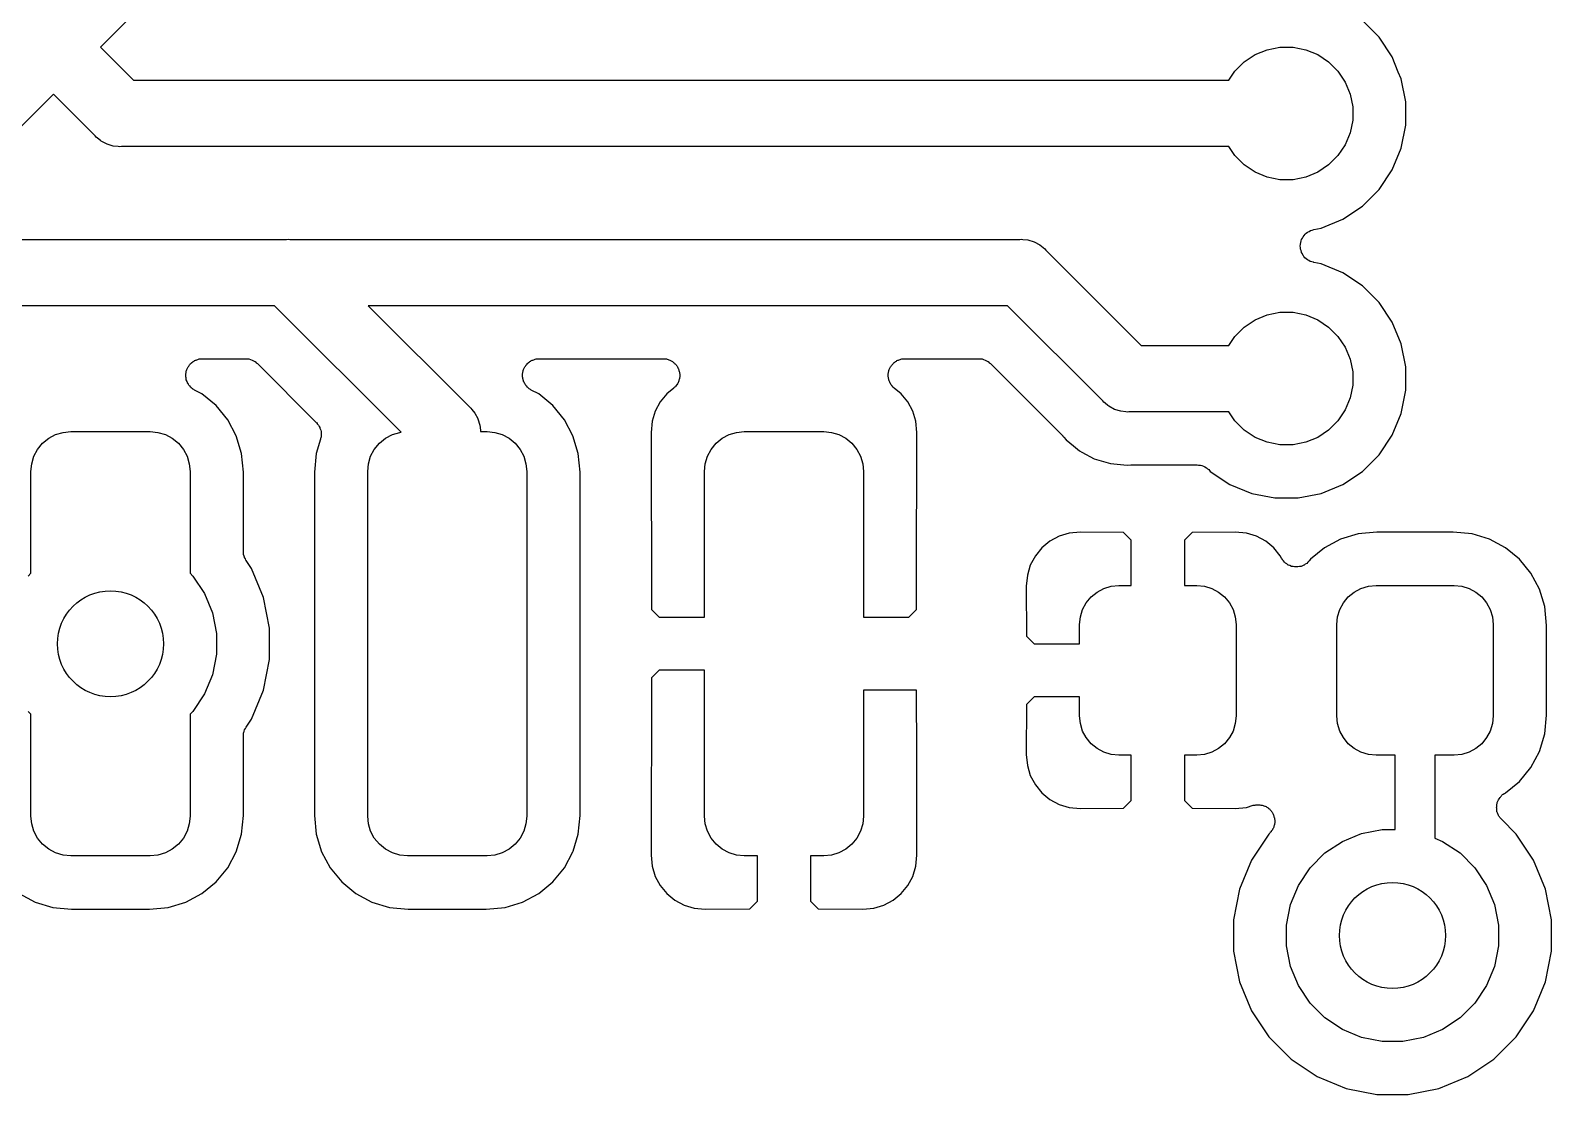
# Model space of a CAD drawing. Extents: x 113.2 to 188.8, y -123.8 to -78.2.
# Drawn here: x 143.26 to 149, y -114.3 to -110.29 of the extents above; entities that cross this region are included whole.
import ezdxf

# ---------------------------------------------------------------- set-up
doc = ezdxf.new("R2010")
doc.units = 0
doc.layers.add('BLACK', color=7, linetype='CONTINUOUS')

msp = doc.modelspace()

# ---------------------------------------------------------------- linework, layer by layer
at = {"layer": 'BLACK', "linetype": 'CONTINUOUS'}
for p, q in [((143.649, -110.228), (143.527, -110.35)), ((148.35, -110.313), (148.287, -110.25)), ((148.399, -110.387), (148.35, -110.313)), ((143.527, -110.35), (143.652, -110.475)), ((147.841, -110.406), (147.882, -110.378)), ((147.882, -110.378), (147.927, -110.36)), ((147.927, -110.36), (147.975, -110.35)), ((147.975, -110.35), (148.025, -110.35)), ((148.025, -110.35), (148.073, -110.36)), ((148.073, -110.36), (148.118, -110.378)), ((148.118, -110.378), (148.159, -110.406)), ((147.806, -110.441), (147.841, -110.406)), ((148.159, -110.406), (148.194, -110.441)), ((148.422, -110.444), (148.399, -110.387)), ((143.652, -110.475), (147.783, -110.475)), ((147.783, -110.475), (147.806, -110.441)), ((148.194, -110.441), (148.222, -110.482)), ((148.222, -110.482), (148.24, -110.527)), ((148.433, -110.469), (148.422, -110.444)), ((148.45, -110.556), (148.433, -110.469)), ((143.35, -110.527), (143.293, -110.584)), ((143.507, -110.684), (143.35, -110.527)), ((148.24, -110.527), (148.25, -110.575)), ((143.293, -110.584), (143.193, -110.684)), ((143.293, -110.584), (143.293, -110.584)), ((148.25, -110.575), (148.25, -110.625)), ((148.45, -110.644), (148.45, -110.556)), ((148.25, -110.625), (148.24, -110.673)), ((148.433, -110.731), (148.45, -110.644)), ((143.511, -110.689), (143.507, -110.684)), ((143.516, -110.693), (143.511, -110.689)), ((143.527, -110.702), (143.516, -110.693)), ((143.516, -110.693), (143.516, -110.693)), ((143.53, -110.704), (143.527, -110.702)), ((143.552, -110.716), (143.53, -110.704)), ((143.575, -110.723), (143.552, -110.716)), ((143.594, -110.725), (143.575, -110.723)), ((148.222, -110.718), (148.194, -110.759)), ((148.24, -110.673), (148.222, -110.718)), ((143.6, -110.726), (143.594, -110.725)), ((143.594, -110.725), (143.594, -110.725)), ((143.606, -110.725), (143.6, -110.726)), ((147.783, -110.725), (143.606, -110.725)), ((147.806, -110.759), (147.783, -110.725)), ((147.841, -110.794), (147.806, -110.759)), ((148.194, -110.759), (148.159, -110.794)), ((148.399, -110.813), (148.433, -110.731)), ((147.882, -110.822), (147.841, -110.794)), ((147.927, -110.84), (147.882, -110.822)), ((148.118, -110.822), (148.073, -110.84)), ((148.159, -110.794), (148.118, -110.822)), ((148.35, -110.887), (148.399, -110.813)), ((147.975, -110.85), (147.927, -110.84)), ((148.025, -110.85), (147.975, -110.85)), ((148.073, -110.84), (148.025, -110.85)), ((148.287, -110.95), (148.35, -110.887)), ((148.213, -110.999), (148.287, -110.95)), ((148.131, -111.033), (148.213, -110.999)), ((148.06, -111.07), (148.063, -111.065)), ((148.063, -111.065), (148.067, -111.06)), ((148.063, -111.065), (148.063, -111.065)), ((148.063, -111.065), (148.063, -111.065)), ((148.067, -111.06), (148.071, -111.055)), ((148.071, -111.055), (148.075, -111.052)), ((148.071, -111.055), (148.071, -111.055)), ((148.071, -111.055), (148.071, -111.055)), ((148.075, -111.052), (148.08, -111.048)), ((148.08, -111.048), (148.086, -111.045)), ((148.08, -111.048), (148.08, -111.048)), ((148.08, -111.048), (148.08, -111.048)), ((148.086, -111.045), (148.091, -111.042)), ((148.091, -111.042), (148.097, -111.04)), ((148.091, -111.042), (148.091, -111.042)), ((148.091, -111.042), (148.091, -111.042)), ((148.097, -111.04), (148.103, -111.038)), ((148.103, -111.038), (148.131, -111.033)), ((148.103, -111.038), (148.103, -111.038)), ((148.103, -111.038), (148.103, -111.038)), ((148.103, -111.038), (148.103, -111.038)), ((139.691, -111.075), (144.229, -111.075)), ((144.229, -111.075), (144.235, -111.074)), ((144.235, -111.074), (144.241, -111.075)), ((144.241, -111.075), (146.994, -111.075)), ((146.994, -111.075), (147, -111.074)), ((147, -111.074), (147.006, -111.075)), ((147.006, -111.075), (147.006, -111.075)), ((147.006, -111.075), (147.025, -111.077)), ((147.025, -111.077), (147.048, -111.084)), ((147.048, -111.084), (147.07, -111.096)), ((147.07, -111.096), (147.089, -111.111)), ((147.089, -111.111), (147.093, -111.116)), ((147.093, -111.116), (147.452, -111.475)), ((148.052, -111.1), (148.053, -111.093)), ((148.053, -111.105), (148.052, -111.1)), ((148.052, -111.1), (148.052, -111.1)), ((148.052, -111.1), (148.052, -111.1)), ((148.053, -111.093), (148.054, -111.087)), ((148.053, -111.112), (148.053, -111.105)), ((148.055, -111.117), (148.053, -111.112)), ((148.053, -111.112), (148.053, -111.112)), ((148.053, -111.112), (148.053, -111.112)), ((148.054, -111.087), (148.055, -111.081)), ((148.054, -111.087), (148.054, -111.087)), ((148.054, -111.087), (148.054, -111.087)), ((148.055, -111.081), (148.057, -111.076)), ((148.057, -111.123), (148.055, -111.117)), ((148.057, -111.076), (148.06, -111.07)), ((148.057, -111.076), (148.057, -111.076)), ((148.057, -111.076), (148.057, -111.076)), ((148.057, -111.124), (148.057, -111.123)), ((148.06, -111.129), (148.057, -111.124)), ((148.057, -111.124), (148.057, -111.124)), ((148.062, -111.134), (148.06, -111.129)), ((148.063, -111.134), (148.062, -111.134)), ((148.066, -111.139), (148.063, -111.134)), ((148.063, -111.134), (148.063, -111.134)), ((148.07, -111.144), (148.066, -111.139)), ((148.075, -111.148), (148.07, -111.144)), ((148.07, -111.144), (148.07, -111.144)), ((148.07, -111.144), (148.07, -111.144)), ((148.08, -111.152), (148.075, -111.148)), ((148.085, -111.155), (148.08, -111.152)), ((148.08, -111.152), (148.08, -111.152)), ((148.08, -111.152), (148.08, -111.152)), ((148.09, -111.158), (148.085, -111.155)), ((148.096, -111.16), (148.09, -111.158)), ((148.09, -111.158), (148.09, -111.158)), ((148.09, -111.158), (148.09, -111.158)), ((148.102, -111.161), (148.096, -111.16)), ((148.103, -111.162), (148.102, -111.161)), ((148.102, -111.161), (148.102, -111.161)), ((148.102, -111.161), (148.102, -111.161)), ((148.102, -111.161), (148.102, -111.161)), ((148.131, -111.167), (148.103, -111.162)), ((148.213, -111.201), (148.131, -111.167)), ((148.287, -111.25), (148.213, -111.201)), ((148.35, -111.313), (148.287, -111.25)), ((144.183, -111.325), (139.737, -111.325)), ((144.661, -111.802), (144.183, -111.325)), ((146.948, -111.325), (144.537, -111.325)), ((144.537, -111.325), (144.919, -111.707)), ((147.307, -111.684), (146.948, -111.325)), ((147.927, -111.36), (147.975, -111.35)), ((147.975, -111.35), (148.025, -111.35)), ((148.025, -111.35), (148.073, -111.36)), ((148.399, -111.387), (148.35, -111.313)), ((147.806, -111.441), (147.841, -111.406)), ((147.841, -111.406), (147.882, -111.378)), ((147.882, -111.378), (147.927, -111.36)), ((148.073, -111.36), (148.118, -111.378)), ((148.118, -111.378), (148.159, -111.406)), ((148.159, -111.406), (148.194, -111.441)), ((148.433, -111.469), (148.399, -111.387)), ((147.783, -111.475), (147.806, -111.441)), ((148.194, -111.441), (148.222, -111.482)), ((148.45, -111.556), (148.433, -111.469)), ((143.894, -111.528), (143.897, -111.527)), ((143.897, -111.527), (143.9, -111.526)), ((143.9, -111.526), (143.903, -111.526)), ((143.903, -111.526), (143.906, -111.525)), ((143.906, -111.525), (143.909, -111.525)), ((143.909, -111.525), (143.912, -111.525)), ((143.912, -111.525), (144.074, -111.525)), ((144.074, -111.525), (144.075, -111.525)), ((144.075, -111.525), (144.075, -111.525)), ((144.075, -111.525), (144.075, -111.525)), ((144.075, -111.525), (144.075, -111.525)), ((144.075, -111.525), (144.081, -111.526)), ((144.081, -111.526), (144.087, -111.526)), ((144.087, -111.526), (144.087, -111.526)), ((144.087, -111.526), (144.087, -111.526)), ((144.087, -111.526), (144.093, -111.528)), ((145.164, -111.528), (145.167, -111.527)), ((145.167, -111.527), (145.17, -111.526)), ((145.17, -111.526), (145.173, -111.526)), ((145.173, -111.526), (145.176, -111.525)), ((145.176, -111.525), (145.179, -111.525)), ((145.179, -111.525), (145.182, -111.525)), ((145.182, -111.525), (145.649, -111.525)), ((145.649, -111.525), (145.65, -111.525)), ((145.65, -111.525), (145.653, -111.525)), ((145.653, -111.525), (145.656, -111.525)), ((145.656, -111.525), (145.659, -111.526)), ((145.659, -111.526), (145.662, -111.526)), ((145.662, -111.526), (145.665, -111.527)), ((145.665, -111.527), (145.668, -111.528)), ((146.543, -111.528), (146.546, -111.527)), ((146.546, -111.527), (146.549, -111.526)), ((146.549, -111.526), (146.552, -111.526)), ((146.552, -111.526), (146.555, -111.525)), ((146.555, -111.525), (146.558, -111.525)), ((146.558, -111.525), (146.561, -111.525)), ((146.561, -111.525), (146.839, -111.525)), ((146.839, -111.525), (146.84, -111.525)), ((146.84, -111.525), (146.84, -111.525)), ((146.84, -111.525), (146.84, -111.525)), ((146.84, -111.525), (146.84, -111.525)), ((146.84, -111.525), (146.846, -111.526)), ((146.846, -111.526), (146.852, -111.526)), ((146.852, -111.526), (146.852, -111.526)), ((146.852, -111.526), (146.852, -111.526)), ((146.852, -111.526), (146.858, -111.528)), ((147.452, -111.475), (147.783, -111.475)), ((148.222, -111.482), (148.24, -111.527)), ((148.24, -111.527), (148.25, -111.575)), ((143.849, -111.581), (143.85, -111.578)), ((143.849, -111.584), (143.849, -111.581)), ((143.849, -111.587), (143.849, -111.584)), ((143.85, -111.575), (143.851, -111.572)), ((143.85, -111.578), (143.85, -111.575)), ((143.851, -111.572), (143.852, -111.569)), ((143.852, -111.569), (143.853, -111.566)), ((143.853, -111.566), (143.854, -111.563)), ((143.854, -111.563), (143.855, -111.561)), ((143.855, -111.561), (143.857, -111.558)), ((143.857, -111.558), (143.858, -111.555)), ((143.858, -111.555), (143.86, -111.553)), ((143.86, -111.553), (143.862, -111.55)), ((143.862, -111.55), (143.863, -111.548)), ((143.863, -111.548), (143.866, -111.546)), ((143.866, -111.546), (143.867, -111.543)), ((143.867, -111.543), (143.87, -111.541)), ((143.87, -111.541), (143.872, -111.539)), ((143.872, -111.539), (143.875, -111.537)), ((143.875, -111.537), (143.877, -111.536)), ((143.877, -111.536), (143.88, -111.534)), ((143.88, -111.534), (143.882, -111.532)), ((143.882, -111.532), (143.885, -111.531)), ((143.885, -111.531), (143.888, -111.53)), ((143.888, -111.53), (143.891, -111.529)), ((143.891, -111.529), (143.894, -111.528)), ((144.093, -111.528), (144.099, -111.53)), ((144.099, -111.53), (144.099, -111.53)), ((144.099, -111.53), (144.099, -111.53)), ((144.099, -111.53), (144.104, -111.533)), ((144.104, -111.533), (144.109, -111.536)), ((144.109, -111.536), (144.11, -111.536)), ((144.11, -111.536), (144.11, -111.536)), ((144.11, -111.536), (144.114, -111.54)), ((144.114, -111.54), (144.119, -111.543)), ((144.119, -111.543), (144.341, -111.766)), ((145.119, -111.581), (145.12, -111.578)), ((145.119, -111.584), (145.119, -111.581)), ((145.119, -111.587), (145.119, -111.584)), ((145.12, -111.575), (145.121, -111.572)), ((145.12, -111.578), (145.12, -111.575)), ((145.121, -111.572), (145.122, -111.569)), ((145.122, -111.569), (145.123, -111.566)), ((145.123, -111.566), (145.124, -111.563)), ((145.124, -111.563), (145.125, -111.561)), ((145.125, -111.561), (145.127, -111.558)), ((145.127, -111.558), (145.128, -111.555)), ((145.128, -111.555), (145.13, -111.553)), ((145.13, -111.553), (145.132, -111.55)), ((145.132, -111.55), (145.133, -111.548)), ((145.133, -111.548), (145.136, -111.546)), ((145.136, -111.546), (145.137, -111.543)), ((145.137, -111.543), (145.14, -111.541)), ((145.14, -111.541), (145.142, -111.539)), ((145.142, -111.539), (145.145, -111.537)), ((145.145, -111.537), (145.147, -111.536)), ((145.147, -111.536), (145.15, -111.534)), ((145.15, -111.534), (145.152, -111.532)), ((145.152, -111.532), (145.155, -111.531)), ((145.155, -111.531), (145.158, -111.53)), ((145.158, -111.53), (145.161, -111.529)), ((145.161, -111.529), (145.164, -111.528)), ((145.668, -111.528), (145.671, -111.529)), ((145.671, -111.529), (145.674, -111.53)), ((145.674, -111.53), (145.677, -111.532)), ((145.677, -111.532), (145.679, -111.533)), ((145.679, -111.533), (145.682, -111.534)), ((145.682, -111.534), (145.685, -111.536)), ((145.685, -111.536), (145.687, -111.538)), ((145.687, -111.538), (145.689, -111.54)), ((145.689, -111.54), (145.692, -111.542)), ((145.692, -111.542), (145.694, -111.544)), ((145.694, -111.544), (145.696, -111.546)), ((145.696, -111.546), (145.698, -111.548)), ((145.698, -111.548), (145.7, -111.551)), ((145.7, -111.551), (145.702, -111.553)), ((145.702, -111.553), (145.703, -111.556)), ((145.703, -111.556), (145.705, -111.559)), ((145.705, -111.559), (145.706, -111.561)), ((145.706, -111.561), (145.707, -111.564)), ((145.707, -111.564), (145.708, -111.567)), ((145.708, -111.567), (145.709, -111.57)), ((145.709, -111.57), (145.71, -111.573)), ((145.71, -111.573), (145.711, -111.576)), ((145.711, -111.576), (145.711, -111.579)), ((145.711, -111.579), (145.712, -111.582)), ((145.712, -111.582), (145.712, -111.585)), ((146.498, -111.581), (146.499, -111.578)), ((146.498, -111.584), (146.498, -111.581)), ((146.498, -111.587), (146.498, -111.584)), ((146.499, -111.575), (146.5, -111.572)), ((146.499, -111.578), (146.499, -111.575)), ((146.5, -111.572), (146.501, -111.569)), ((146.501, -111.569), (146.502, -111.566)), ((146.502, -111.566), (146.503, -111.563)), ((146.503, -111.563), (146.504, -111.561)), ((146.504, -111.561), (146.506, -111.558)), ((146.506, -111.558), (146.507, -111.555)), ((146.507, -111.555), (146.509, -111.553)), ((146.509, -111.553), (146.511, -111.55)), ((146.511, -111.55), (146.513, -111.548)), ((146.513, -111.548), (146.515, -111.546)), ((146.515, -111.546), (146.517, -111.543)), ((146.517, -111.543), (146.519, -111.541)), ((146.519, -111.541), (146.521, -111.539)), ((146.521, -111.539), (146.524, -111.537)), ((146.524, -111.537), (146.526, -111.536)), ((146.526, -111.536), (146.529, -111.534)), ((146.529, -111.534), (146.531, -111.532)), ((146.531, -111.532), (146.534, -111.531)), ((146.534, -111.531), (146.537, -111.53)), ((146.537, -111.53), (146.54, -111.529)), ((146.54, -111.529), (146.543, -111.528)), ((146.858, -111.528), (146.864, -111.53)), ((146.864, -111.53), (146.864, -111.53)), ((146.864, -111.53), (146.864, -111.53)), ((146.864, -111.53), (146.869, -111.533)), ((146.869, -111.533), (146.874, -111.536)), ((146.874, -111.536), (146.875, -111.536)), ((146.875, -111.536), (146.875, -111.536)), ((146.875, -111.536), (146.879, -111.54)), ((146.879, -111.54), (146.884, -111.543)), ((146.884, -111.543), (147.157, -111.816)), ((148.25, -111.575), (148.25, -111.625)), ((148.45, -111.644), (148.45, -111.556)), ((143.849, -111.59), (143.849, -111.587)), ((143.849, -111.593), (143.849, -111.59)), ((143.85, -111.597), (143.849, -111.593)), ((143.85, -111.6), (143.85, -111.597)), ((143.851, -111.603), (143.85, -111.6)), ((143.851, -111.605), (143.851, -111.603)), ((143.853, -111.608), (143.851, -111.605)), ((143.853, -111.611), (143.853, -111.608)), ((143.855, -111.614), (143.853, -111.611)), ((143.856, -111.617), (143.855, -111.614)), ((143.858, -111.619), (143.856, -111.617)), ((143.859, -111.622), (143.858, -111.619)), ((143.861, -111.625), (143.859, -111.622)), ((143.863, -111.627), (143.861, -111.625)), ((143.865, -111.629), (143.863, -111.627)), ((143.867, -111.632), (143.865, -111.629)), ((143.869, -111.634), (143.867, -111.632)), ((143.871, -111.636), (143.869, -111.634)), ((143.874, -111.638), (143.871, -111.636)), ((143.876, -111.64), (143.874, -111.638)), ((143.879, -111.641), (143.876, -111.64)), ((143.881, -111.643), (143.879, -111.641)), ((145.119, -111.59), (145.119, -111.587)), ((145.119, -111.593), (145.119, -111.59)), ((145.12, -111.597), (145.119, -111.593)), ((145.12, -111.6), (145.12, -111.597)), ((145.121, -111.603), (145.12, -111.6)), ((145.121, -111.605), (145.121, -111.603)), ((145.123, -111.608), (145.121, -111.605)), ((145.123, -111.611), (145.123, -111.608)), ((145.125, -111.614), (145.123, -111.611)), ((145.126, -111.617), (145.125, -111.614)), ((145.128, -111.619), (145.126, -111.617)), ((145.129, -111.622), (145.128, -111.619)), ((145.131, -111.625), (145.129, -111.622)), ((145.133, -111.627), (145.131, -111.625)), ((145.135, -111.629), (145.133, -111.627)), ((145.137, -111.632), (145.135, -111.629)), ((145.139, -111.634), (145.137, -111.632)), ((145.141, -111.636), (145.139, -111.634)), ((145.144, -111.638), (145.141, -111.636)), ((145.146, -111.64), (145.144, -111.638)), ((145.149, -111.641), (145.146, -111.64)), ((145.151, -111.643), (145.149, -111.641)), ((145.689, -111.636), (145.663, -111.658)), ((145.691, -111.634), (145.689, -111.636)), ((145.693, -111.632), (145.691, -111.634)), ((145.695, -111.63), (145.693, -111.632)), ((145.698, -111.628), (145.695, -111.63)), ((145.699, -111.625), (145.698, -111.628)), ((145.701, -111.623), (145.699, -111.625)), ((145.703, -111.62), (145.701, -111.623)), ((145.705, -111.618), (145.703, -111.62)), ((145.706, -111.615), (145.705, -111.618)), ((145.707, -111.612), (145.706, -111.615)), ((145.708, -111.609), (145.707, -111.612)), ((145.709, -111.606), (145.708, -111.609)), ((145.71, -111.603), (145.709, -111.606)), ((145.711, -111.6), (145.71, -111.603)), ((145.712, -111.594), (145.711, -111.597)), ((145.711, -111.597), (145.711, -111.6)), ((145.712, -111.585), (145.712, -111.588)), ((145.712, -111.588), (145.712, -111.591)), ((145.712, -111.591), (145.712, -111.594)), ((146.498, -111.59), (146.498, -111.587)), ((146.498, -111.593), (146.498, -111.59)), ((146.499, -111.596), (146.498, -111.593)), ((146.499, -111.6), (146.499, -111.596)), ((146.5, -111.602), (146.499, -111.6)), ((146.5, -111.605), (146.5, -111.602)), ((146.502, -111.608), (146.5, -111.605)), ((146.503, -111.611), (146.502, -111.608)), ((146.504, -111.614), (146.503, -111.611)), ((146.505, -111.617), (146.504, -111.614)), ((146.507, -111.619), (146.505, -111.617)), ((146.508, -111.622), (146.507, -111.619)), ((146.51, -111.625), (146.508, -111.622)), ((146.512, -111.627), (146.51, -111.625)), ((146.514, -111.629), (146.512, -111.627)), ((146.516, -111.632), (146.514, -111.629)), ((146.518, -111.634), (146.516, -111.632)), ((146.52, -111.636), (146.518, -111.634)), ((146.521, -111.636), (146.52, -111.636)), ((146.547, -111.658), (146.521, -111.636)), ((148.25, -111.625), (148.24, -111.673)), ((143.882, -111.643), (143.881, -111.643)), ((143.91, -111.658), (143.882, -111.643)), ((143.963, -111.702), (143.91, -111.658)), ((145.152, -111.643), (145.151, -111.643)), ((145.18, -111.658), (145.152, -111.643)), ((145.233, -111.702), (145.18, -111.658)), ((145.638, -111.688), (145.619, -111.723)), ((145.663, -111.658), (145.638, -111.688)), ((146.572, -111.688), (146.547, -111.658)), ((146.591, -111.723), (146.572, -111.688)), ((147.311, -111.689), (147.307, -111.684)), ((147.316, -111.693), (147.311, -111.689)), ((147.327, -111.702), (147.316, -111.693)), ((147.316, -111.693), (147.316, -111.693)), ((148.24, -111.673), (148.222, -111.718)), ((148.433, -111.731), (148.45, -111.644)), ((144.007, -111.755), (143.963, -111.702)), ((144.039, -111.816), (144.007, -111.755)), ((144.919, -111.707), (144.924, -111.711)), ((144.924, -111.711), (144.928, -111.716)), ((144.928, -111.716), (144.928, -111.716)), ((144.928, -111.716), (144.939, -111.73)), ((144.939, -111.73), (144.95, -111.751)), ((144.95, -111.751), (144.951, -111.752)), ((144.951, -111.752), (144.958, -111.775)), ((145.277, -111.755), (145.233, -111.702)), ((145.309, -111.816), (145.277, -111.755)), ((145.619, -111.723), (145.608, -111.761)), ((146.602, -111.761), (146.591, -111.723)), ((147.33, -111.704), (147.327, -111.702)), ((147.352, -111.716), (147.33, -111.704)), ((147.375, -111.723), (147.352, -111.716)), ((147.394, -111.725), (147.375, -111.723)), ((147.4, -111.726), (147.394, -111.725)), ((147.394, -111.725), (147.394, -111.725)), ((147.406, -111.725), (147.4, -111.726)), ((147.783, -111.725), (147.406, -111.725)), ((147.806, -111.759), (147.783, -111.725)), ((148.222, -111.718), (148.194, -111.759)), ((148.399, -111.813), (148.433, -111.731)), ((143.332, -111.825), (143.358, -111.811)), ((143.358, -111.811), (143.386, -111.803)), ((143.386, -111.803), (143.415, -111.8)), ((143.415, -111.8), (143.715, -111.8)), ((143.715, -111.8), (143.744, -111.803)), ((143.744, -111.803), (143.772, -111.811)), ((143.772, -111.811), (143.798, -111.825)), ((144.341, -111.766), (144.342, -111.766)), ((144.342, -111.766), (144.344, -111.769)), ((144.344, -111.769), (144.345, -111.771)), ((144.345, -111.771), (144.347, -111.773)), ((144.347, -111.773), (144.349, -111.776)), ((144.349, -111.776), (144.351, -111.778)), ((144.351, -111.778), (144.352, -111.781)), ((144.352, -111.781), (144.354, -111.784)), ((144.354, -111.784), (144.355, -111.787)), ((144.355, -111.787), (144.356, -111.79)), ((144.356, -111.79), (144.357, -111.792)), ((144.357, -111.792), (144.358, -111.795)), ((144.358, -111.795), (144.359, -111.799)), ((144.359, -111.799), (144.359, -111.801)), ((144.359, -111.801), (144.359, -111.804)), ((144.359, -111.804), (144.359, -111.808)), ((144.359, -111.808), (144.36, -111.811)), ((144.36, -111.811), (144.359, -111.814)), ((144.359, -111.814), (144.359, -111.816)), ((144.602, -111.825), (144.628, -111.811)), ((144.628, -111.811), (144.656, -111.803)), ((144.656, -111.803), (144.661, -111.802)), ((144.958, -111.775), (144.96, -111.794)), ((144.96, -111.794), (144.96, -111.794)), ((144.96, -111.794), (144.961, -111.8)), ((144.961, -111.8), (144.961, -111.8)), ((144.961, -111.8), (144.985, -111.8)), ((144.985, -111.8), (145.014, -111.803)), ((145.014, -111.803), (145.042, -111.811)), ((145.042, -111.811), (145.068, -111.825)), ((145.608, -111.761), (145.604, -111.803)), ((145.604, -111.803), (145.605, -112.471)), ((145.872, -111.825), (145.898, -111.811)), ((145.898, -111.811), (145.926, -111.803)), ((145.926, -111.803), (145.955, -111.8)), ((145.955, -111.8), (146.255, -111.8)), ((146.255, -111.8), (146.284, -111.803)), ((146.284, -111.803), (146.312, -111.811)), ((146.312, -111.811), (146.338, -111.825)), ((146.606, -111.803), (146.602, -111.761)), ((146.605, -112.38), (146.606, -111.803)), ((147.841, -111.794), (147.806, -111.759)), ((147.882, -111.822), (147.841, -111.794)), ((148.159, -111.794), (148.118, -111.822)), ((148.194, -111.759), (148.159, -111.794)), ((148.35, -111.887), (148.399, -111.813)), ((143.276, -111.893), (143.29, -111.867)), ((143.29, -111.867), (143.309, -111.844)), ((143.309, -111.844), (143.332, -111.825)), ((143.798, -111.825), (143.821, -111.844)), ((143.821, -111.844), (143.84, -111.867)), ((143.84, -111.867), (143.854, -111.893)), ((144.059, -111.882), (144.039, -111.816)), ((144.357, -111.828), (144.341, -111.882)), ((144.358, -111.823), (144.357, -111.826)), ((144.357, -111.826), (144.357, -111.828)), ((144.359, -111.82), (144.358, -111.823)), ((144.359, -111.816), (144.359, -111.82)), ((144.546, -111.893), (144.56, -111.867)), ((144.56, -111.867), (144.579, -111.844)), ((144.579, -111.844), (144.602, -111.825)), ((145.068, -111.825), (145.091, -111.844)), ((145.091, -111.844), (145.11, -111.867)), ((145.11, -111.867), (145.124, -111.893)), ((145.329, -111.882), (145.309, -111.816)), ((145.816, -111.893), (145.83, -111.867)), ((145.83, -111.867), (145.849, -111.844)), ((145.849, -111.844), (145.872, -111.825)), ((146.338, -111.825), (146.361, -111.844)), ((146.361, -111.844), (146.38, -111.867)), ((146.38, -111.867), (146.394, -111.893)), ((147.157, -111.816), (147.157, -111.817)), ((147.157, -111.817), (147.159, -111.819)), ((147.159, -111.819), (147.161, -111.821)), ((147.161, -111.821), (147.169, -111.831)), ((147.169, -111.831), (147.197, -111.854)), ((147.197, -111.854), (147.197, -111.854)), ((147.197, -111.854), (147.219, -111.872)), ((147.927, -111.84), (147.882, -111.822)), ((147.975, -111.85), (147.927, -111.84)), ((148.025, -111.85), (147.975, -111.85)), ((148.073, -111.84), (148.025, -111.85)), ((148.118, -111.822), (148.073, -111.84)), ((143.265, -111.95), (143.268, -111.921)), ((143.268, -111.921), (143.276, -111.893)), ((143.854, -111.893), (143.862, -111.921)), ((143.862, -111.921), (143.865, -111.95)), ((144.066, -111.953), (144.059, -111.882)), ((144.341, -111.882), (144.334, -111.953)), ((144.535, -111.95), (144.538, -111.921)), ((144.538, -111.921), (144.546, -111.893)), ((145.124, -111.893), (145.132, -111.921)), ((145.132, -111.921), (145.135, -111.95)), ((145.336, -111.953), (145.329, -111.882)), ((145.805, -111.95), (145.808, -111.921)), ((145.808, -111.921), (145.816, -111.893)), ((146.394, -111.893), (146.402, -111.921)), ((146.402, -111.921), (146.405, -111.95)), ((147.219, -111.872), (147.229, -111.877)), ((147.229, -111.877), (147.229, -111.877)), ((147.229, -111.877), (147.275, -111.902)), ((147.275, -111.902), (147.336, -111.92)), ((147.336, -111.92), (147.387, -111.925)), ((147.387, -111.925), (147.387, -111.925)), ((147.387, -111.925), (147.4, -111.927)), ((147.4, -111.927), (147.413, -111.925)), ((147.413, -111.925), (147.414, -111.925)), ((147.414, -111.925), (147.416, -111.925)), ((147.416, -111.925), (147.419, -111.925)), ((147.419, -111.925), (147.663, -111.925)), ((147.663, -111.925), (147.663, -111.925)), ((147.663, -111.925), (147.663, -111.925)), ((147.663, -111.925), (147.663, -111.925)), ((147.663, -111.925), (147.663, -111.925)), ((147.663, -111.925), (147.669, -111.926)), ((147.669, -111.926), (147.675, -111.926)), ((147.675, -111.926), (147.675, -111.926)), ((147.675, -111.926), (147.676, -111.926)), ((147.676, -111.926), (147.681, -111.928)), ((147.681, -111.928), (147.687, -111.93)), ((148.287, -111.95), (148.35, -111.887)), ((143.265, -112.334), (143.265, -111.95)), ((143.865, -111.95), (143.865, -112.334)), ((144.066, -112.251), (144.066, -111.953)), ((144.334, -111.953), (144.334, -113.247)), ((144.535, -113.25), (144.535, -111.95)), ((145.135, -111.95), (145.135, -113.25)), ((145.336, -113.247), (145.336, -111.953)), ((145.805, -112.5), (145.805, -111.95)), ((146.405, -111.95), (146.405, -112.5)), ((147.687, -111.93), (147.687, -111.93)), ((147.687, -111.93), (147.687, -111.93)), ((147.687, -111.93), (147.692, -111.933)), ((147.692, -111.933), (147.698, -111.936)), ((147.698, -111.936), (147.698, -111.936)), ((147.698, -111.936), (147.698, -111.936)), ((147.698, -111.936), (147.702, -111.94)), ((147.702, -111.94), (147.707, -111.943)), ((147.707, -111.943), (147.713, -111.95)), ((147.713, -111.95), (147.787, -111.999)), ((148.213, -111.999), (148.287, -111.95)), ((147.787, -111.999), (147.869, -112.033)), ((147.869, -112.033), (147.956, -112.05)), ((148.044, -112.05), (148.131, -112.033)), ((148.131, -112.033), (148.213, -111.999)), ((147.956, -112.05), (148.044, -112.05)), ((147.108, -112.213), (147.078, -112.238)), ((147.143, -112.194), (147.108, -112.213)), ((147.181, -112.183), (147.143, -112.194)), ((147.223, -112.179), (147.181, -112.183)), ((147.386, -112.18), (147.223, -112.179)), ((147.415, -112.209), (147.386, -112.18)), ((147.415, -112.38), (147.415, -112.209)), ((147.644, -112.18), (147.615, -112.209)), ((147.615, -112.209), (147.615, -112.38)), ((147.807, -112.179), (147.644, -112.18)), ((147.849, -112.183), (147.807, -112.179)), ((147.887, -112.194), (147.849, -112.183)), ((147.922, -112.213), (147.887, -112.194)), ((147.952, -112.238), (147.922, -112.213)), ((148.204, -112.206), (148.144, -112.238)), ((148.27, -112.186), (148.204, -112.206)), ((148.341, -112.179), (148.27, -112.186)), ((148.629, -112.179), (148.341, -112.179)), ((148.7, -112.186), (148.629, -112.179)), ((148.766, -112.206), (148.7, -112.186)), ((148.826, -112.238), (148.766, -112.206)), ((144.067, -112.257), (144.066, -112.251)), ((144.067, -112.263), (144.067, -112.257)), ((144.069, -112.269), (144.067, -112.263)), ((144.067, -112.263), (144.067, -112.263)), ((144.067, -112.263), (144.067, -112.263)), ((144.071, -112.274), (144.069, -112.269)), ((147.053, -112.268), (147.034, -112.303)), ((147.078, -112.238), (147.053, -112.268)), ((147.977, -112.268), (147.952, -112.238)), ((147.982, -112.277), (147.977, -112.268)), ((148.144, -112.238), (148.091, -112.281)), ((148.879, -112.281), (148.826, -112.238)), ((144.071, -112.275), (144.071, -112.274)), ((144.074, -112.28), (144.071, -112.275)), ((144.071, -112.275), (144.071, -112.275)), ((144.076, -112.285), (144.074, -112.28)), ((144.077, -112.286), (144.076, -112.285)), ((144.097, -112.316), (144.077, -112.286)), ((144.077, -112.286), (144.077, -112.286)), ((144.077, -112.286), (144.077, -112.286)), ((144.077, -112.286), (144.077, -112.286)), ((144.142, -112.425), (144.097, -112.316)), ((147.034, -112.303), (147.023, -112.341)), ((147.985, -112.282), (147.982, -112.277)), ((147.988, -112.287), (147.985, -112.282)), ((147.989, -112.287), (147.988, -112.287)), ((147.993, -112.292), (147.989, -112.287)), ((147.989, -112.287), (147.989, -112.287)), ((147.997, -112.296), (147.993, -112.292)), ((148.002, -112.299), (147.997, -112.296)), ((147.997, -112.296), (147.997, -112.296)), ((147.997, -112.296), (147.997, -112.296)), ((148.007, -112.303), (148.002, -112.299)), ((148.008, -112.303), (148.007, -112.303)), ((148.007, -112.303), (148.007, -112.303)), ((148.013, -112.305), (148.008, -112.303)), ((148.019, -112.308), (148.013, -112.305)), ((148.025, -112.309), (148.019, -112.308)), ((148.019, -112.308), (148.019, -112.308)), ((148.019, -112.308), (148.019, -112.308)), ((148.031, -112.31), (148.025, -112.309)), ((148.037, -112.31), (148.031, -112.31)), ((148.031, -112.31), (148.031, -112.31)), ((148.031, -112.31), (148.031, -112.31)), ((148.043, -112.31), (148.037, -112.31)), ((148.049, -112.309), (148.043, -112.31)), ((148.043, -112.31), (148.043, -112.31)), ((148.043, -112.31), (148.043, -112.31)), ((148.055, -112.308), (148.049, -112.309)), ((148.061, -112.306), (148.055, -112.308)), ((148.055, -112.308), (148.055, -112.308)), ((148.055, -112.308), (148.055, -112.308)), ((148.066, -112.303), (148.061, -112.306)), ((148.067, -112.303), (148.066, -112.303)), ((148.066, -112.303), (148.066, -112.303)), ((148.071, -112.3), (148.067, -112.303)), ((148.077, -112.297), (148.071, -112.3)), ((148.081, -112.292), (148.077, -112.297)), ((148.077, -112.297), (148.077, -112.297)), ((148.077, -112.297), (148.077, -112.297)), ((148.085, -112.288), (148.081, -112.292)), ((148.086, -112.288), (148.085, -112.288)), ((148.085, -112.288), (148.085, -112.288)), ((148.091, -112.281), (148.086, -112.287)), ((148.086, -112.287), (148.086, -112.288)), ((148.086, -112.288), (148.086, -112.288)), ((148.922, -112.334), (148.879, -112.281)), ((143.254, -112.345), (143.265, -112.334)), ((143.865, -112.334), (143.876, -112.345)), ((143.876, -112.345), (143.919, -112.411)), ((146.605, -112.471), (146.605, -112.38)), ((146.605, -112.38), (146.605, -112.38)), ((147.023, -112.341), (147.019, -112.383)), ((147.019, -112.383), (147.02, -112.571)), ((147.311, -112.391), (147.339, -112.383)), ((147.339, -112.383), (147.368, -112.38)), ((147.368, -112.38), (147.415, -112.38)), ((147.615, -112.38), (147.662, -112.38)), ((147.662, -112.38), (147.691, -112.383)), ((147.691, -112.383), (147.719, -112.391)), ((148.281, -112.391), (148.309, -112.383)), ((148.309, -112.383), (148.338, -112.38)), ((148.338, -112.38), (148.632, -112.38)), ((148.632, -112.38), (148.661, -112.383)), ((148.661, -112.383), (148.689, -112.391)), ((148.954, -112.394), (148.922, -112.334)), ((143.919, -112.411), (143.95, -112.483)), ((144.165, -112.541), (144.142, -112.425)), ((147.245, -112.446), (147.263, -112.423)), ((147.263, -112.423), (147.286, -112.405)), ((147.286, -112.405), (147.311, -112.391)), ((147.719, -112.391), (147.744, -112.405)), ((147.744, -112.405), (147.767, -112.423)), ((147.767, -112.423), (147.785, -112.446)), ((148.215, -112.446), (148.233, -112.423)), ((148.233, -112.423), (148.256, -112.405)), ((148.256, -112.405), (148.281, -112.391)), ((148.689, -112.391), (148.714, -112.405)), ((148.714, -112.405), (148.737, -112.423)), ((148.737, -112.423), (148.755, -112.446)), ((148.974, -112.46), (148.954, -112.394)), ((143.95, -112.483), (143.965, -112.561)), ((145.605, -112.471), (145.634, -112.5)), ((145.634, -112.5), (145.805, -112.5)), ((146.405, -112.5), (146.576, -112.5)), ((146.576, -112.5), (146.605, -112.471)), ((147.22, -112.527), (147.223, -112.499)), ((147.223, -112.499), (147.231, -112.471)), ((147.231, -112.471), (147.245, -112.446)), ((147.785, -112.446), (147.799, -112.471)), ((147.799, -112.471), (147.807, -112.499)), ((147.807, -112.499), (147.81, -112.527)), ((148.19, -112.527), (148.193, -112.499)), ((148.193, -112.499), (148.201, -112.471)), ((148.201, -112.471), (148.215, -112.446)), ((148.755, -112.446), (148.769, -112.471)), ((148.769, -112.471), (148.777, -112.499)), ((148.777, -112.499), (148.78, -112.527)), ((148.981, -112.531), (148.974, -112.46)), ((144.165, -112.659), (144.165, -112.541)), ((147.22, -112.6), (147.22, -112.527)), ((147.81, -112.527), (147.81, -112.872)), ((148.19, -112.872), (148.19, -112.527)), ((148.78, -112.527), (148.78, -112.872)), ((148.981, -112.869), (148.981, -112.531)), ((143.965, -112.561), (143.965, -112.639)), ((147.02, -112.571), (147.049, -112.6)), ((147.049, -112.6), (147.22, -112.6)), ((143.965, -112.639), (143.95, -112.717)), ((144.142, -112.775), (144.165, -112.659)), ((143.95, -112.717), (143.919, -112.789)), ((145.605, -112.729), (145.604, -113.397)), ((145.634, -112.7), (145.605, -112.729)), ((145.805, -112.7), (145.634, -112.7)), ((145.805, -113.25), (145.805, -112.7)), ((143.919, -112.789), (143.876, -112.855)), ((144.097, -112.884), (144.142, -112.775)), ((146.405, -112.775), (146.405, -113.25)), ((146.605, -112.775), (146.405, -112.775)), ((146.606, -113.02), (146.605, -112.775)), ((147.02, -112.829), (147.019, -113.017)), ((147.049, -112.8), (147.02, -112.829)), ((147.22, -112.8), (147.049, -112.8)), ((147.22, -112.872), (147.22, -112.8)), ((143.265, -112.866), (143.254, -112.855)), ((143.265, -113.25), (143.265, -112.866)), ((143.876, -112.855), (143.865, -112.866)), ((143.865, -112.866), (143.865, -113.25)), ((144.077, -112.914), (144.097, -112.884)), ((147.223, -112.901), (147.22, -112.872)), ((147.231, -112.929), (147.223, -112.901)), ((147.807, -112.901), (147.799, -112.929)), ((147.81, -112.872), (147.807, -112.901)), ((148.193, -112.901), (148.19, -112.872)), ((148.201, -112.929), (148.193, -112.901)), ((148.777, -112.901), (148.769, -112.929)), ((148.78, -112.872), (148.777, -112.901)), ((148.974, -112.94), (148.981, -112.869)), ((144.066, -112.948), (144.067, -112.942)), ((144.066, -112.949), (144.066, -112.948)), ((144.066, -113.247), (144.066, -112.949)), ((144.066, -112.949), (144.066, -112.949)), ((144.066, -112.949), (144.066, -112.949)), ((144.066, -112.949), (144.066, -112.949)), ((144.067, -112.942), (144.067, -112.936)), ((144.067, -112.936), (144.068, -112.936)), ((144.068, -112.936), (144.069, -112.93)), ((144.068, -112.936), (144.068, -112.936)), ((144.069, -112.93), (144.071, -112.925)), ((144.071, -112.924), (144.074, -112.919)), ((144.071, -112.925), (144.071, -112.924)), ((144.071, -112.924), (144.071, -112.924)), ((144.074, -112.919), (144.077, -112.914)), ((147.245, -112.954), (147.231, -112.929)), ((147.263, -112.977), (147.245, -112.954)), ((147.785, -112.954), (147.767, -112.977)), ((147.799, -112.929), (147.785, -112.954)), ((148.215, -112.954), (148.201, -112.929)), ((148.233, -112.977), (148.215, -112.954)), ((148.755, -112.954), (148.737, -112.977)), ((148.769, -112.929), (148.755, -112.954)), ((148.954, -113.006), (148.974, -112.94)), ((147.019, -113.017), (147.023, -113.059)), ((147.286, -112.995), (147.263, -112.977)), ((147.311, -113.009), (147.286, -112.995)), ((147.339, -113.017), (147.311, -113.009)), ((147.368, -113.02), (147.339, -113.017)), ((147.691, -113.017), (147.662, -113.02)), ((147.719, -113.009), (147.691, -113.017)), ((147.744, -112.995), (147.719, -113.009)), ((147.767, -112.977), (147.744, -112.995)), ((148.256, -112.995), (148.233, -112.977)), ((148.281, -113.009), (148.256, -112.995)), ((148.309, -113.017), (148.281, -113.009)), ((148.338, -113.02), (148.309, -113.017)), ((148.661, -113.017), (148.632, -113.02)), ((148.689, -113.009), (148.661, -113.017)), ((148.714, -112.995), (148.689, -113.009)), ((148.737, -112.977), (148.714, -112.995)), ((148.922, -113.066), (148.954, -113.006)), ((146.606, -113.397), (146.606, -113.02)), ((146.606, -113.02), (146.606, -113.02)), ((147.023, -113.059), (147.034, -113.097)), ((147.415, -113.02), (147.368, -113.02)), ((147.415, -113.191), (147.415, -113.02)), ((147.662, -113.02), (147.615, -113.02)), ((147.615, -113.02), (147.615, -113.191)), ((148.41, -113.02), (148.338, -113.02)), ((148.41, -113.3), (148.41, -113.02)), ((148.632, -113.02), (148.56, -113.02)), ((148.56, -113.02), (148.56, -113.333)), ((148.879, -113.119), (148.922, -113.066)), ((147.034, -113.097), (147.053, -113.132)), ((147.053, -113.132), (147.078, -113.162)), ((148.826, -113.162), (148.879, -113.119)), ((147.078, -113.162), (147.108, -113.187)), ((147.108, -113.187), (147.143, -113.206)), ((147.386, -113.22), (147.415, -113.191)), ((147.615, -113.191), (147.644, -113.22)), ((148.797, -113.193), (148.799, -113.191)), ((148.799, -113.191), (148.8, -113.188)), ((148.8, -113.188), (148.802, -113.185)), ((148.802, -113.185), (148.803, -113.183)), ((148.803, -113.183), (148.805, -113.18)), ((148.805, -113.18), (148.807, -113.178)), ((148.807, -113.178), (148.809, -113.176)), ((148.809, -113.176), (148.811, -113.173)), ((148.811, -113.173), (148.813, -113.171)), ((148.813, -113.171), (148.815, -113.169)), ((148.815, -113.169), (148.818, -113.167)), ((148.818, -113.167), (148.821, -113.165)), ((148.821, -113.165), (148.823, -113.164)), ((148.823, -113.164), (148.826, -113.162)), ((148.826, -113.162), (148.826, -113.162)), ((144.059, -113.318), (144.066, -113.247)), ((144.334, -113.247), (144.341, -113.318)), ((145.329, -113.318), (145.336, -113.247)), ((147.143, -113.206), (147.181, -113.217)), ((147.181, -113.217), (147.223, -113.221)), ((147.223, -113.221), (147.386, -113.22)), ((147.644, -113.22), (147.807, -113.221)), ((147.807, -113.221), (147.849, -113.217)), ((147.849, -113.217), (147.875, -113.209)), ((147.875, -113.209), (147.876, -113.209)), ((147.876, -113.209), (147.879, -113.209)), ((147.879, -113.209), (147.882, -113.208)), ((147.882, -113.208), (147.885, -113.207)), ((147.885, -113.207), (147.888, -113.207)), ((147.888, -113.207), (147.891, -113.207)), ((147.891, -113.207), (147.894, -113.207)), ((147.894, -113.207), (147.897, -113.207)), ((147.897, -113.207), (147.9, -113.207)), ((147.9, -113.207), (147.903, -113.208)), ((147.903, -113.208), (147.906, -113.208)), ((147.906, -113.208), (147.909, -113.209)), ((147.909, -113.209), (147.912, -113.21)), ((147.912, -113.21), (147.915, -113.211)), ((147.915, -113.211), (147.918, -113.212)), ((147.918, -113.212), (147.92, -113.213)), ((147.92, -113.213), (147.923, -113.214)), ((147.923, -113.214), (147.926, -113.216)), ((147.926, -113.216), (147.928, -113.217)), ((147.928, -113.217), (147.931, -113.219)), ((147.931, -113.219), (147.933, -113.221)), ((147.933, -113.221), (147.936, -113.223)), ((147.936, -113.223), (147.938, -113.225)), ((147.938, -113.225), (147.94, -113.228)), ((147.94, -113.228), (147.942, -113.23)), ((147.942, -113.23), (147.944, -113.233)), ((147.944, -113.233), (147.946, -113.235)), ((147.946, -113.235), (147.947, -113.238)), ((147.947, -113.238), (147.949, -113.24)), ((147.949, -113.24), (147.95, -113.243)), ((147.95, -113.243), (147.951, -113.246)), ((147.951, -113.246), (147.952, -113.249)), ((148.792, -113.217), (148.793, -113.214)), ((148.793, -113.22), (148.792, -113.217)), ((148.793, -113.208), (148.794, -113.205)), ((148.793, -113.211), (148.793, -113.208)), ((148.793, -113.214), (148.793, -113.211)), ((148.793, -113.224), (148.793, -113.22)), ((148.793, -113.227), (148.793, -113.224)), ((148.794, -113.229), (148.793, -113.227)), ((148.794, -113.205), (148.795, -113.202)), ((148.794, -113.233), (148.794, -113.229)), ((148.795, -113.236), (148.794, -113.233)), ((148.795, -113.199), (148.796, -113.196)), ((148.795, -113.202), (148.795, -113.199)), ((148.796, -113.238), (148.795, -113.236)), ((148.796, -113.196), (148.797, -113.193)), ((148.797, -113.241), (148.796, -113.238)), ((148.798, -113.244), (148.797, -113.241)), ((148.8, -113.247), (148.798, -113.244)), ((148.801, -113.25), (148.8, -113.247)), ((143.268, -113.279), (143.265, -113.25)), ((143.276, -113.307), (143.268, -113.279)), ((143.862, -113.279), (143.854, -113.307)), ((143.865, -113.25), (143.862, -113.279)), ((144.538, -113.279), (144.535, -113.25)), ((144.546, -113.307), (144.538, -113.279)), ((145.132, -113.279), (145.124, -113.307)), ((145.135, -113.25), (145.132, -113.279)), ((145.808, -113.279), (145.805, -113.25)), ((145.816, -113.307), (145.808, -113.279)), ((146.402, -113.279), (146.394, -113.307)), ((146.405, -113.25), (146.402, -113.279)), ((147.945, -113.304), (147.943, -113.307)), ((147.947, -113.302), (147.945, -113.304)), ((147.948, -113.299), (147.947, -113.302)), ((147.95, -113.296), (147.948, -113.299)), ((147.951, -113.294), (147.95, -113.296)), ((147.952, -113.291), (147.951, -113.294)), ((147.952, -113.249), (147.953, -113.252)), ((147.953, -113.288), (147.952, -113.291)), ((147.953, -113.252), (147.954, -113.255)), ((147.954, -113.285), (147.953, -113.288)), ((147.954, -113.255), (147.955, -113.257)), ((147.955, -113.282), (147.954, -113.285)), ((147.955, -113.257), (147.955, -113.261)), ((147.955, -113.261), (147.956, -113.264)), ((147.956, -113.276), (147.955, -113.279)), ((147.955, -113.279), (147.955, -113.282)), ((147.956, -113.264), (147.956, -113.267)), ((147.956, -113.267), (147.956, -113.27)), ((147.956, -113.27), (147.956, -113.273)), ((147.956, -113.273), (147.956, -113.276)), ((148.283, -113.315), (148.361, -113.3)), ((148.361, -113.3), (148.41, -113.3)), ((148.803, -113.252), (148.801, -113.25)), ((148.805, -113.255), (148.803, -113.252)), ((148.806, -113.257), (148.805, -113.255)), ((148.808, -113.259), (148.806, -113.257)), ((148.81, -113.262), (148.808, -113.259)), ((148.811, -113.262), (148.81, -113.262)), ((148.866, -113.318), (148.811, -113.262)), ((143.29, -113.333), (143.276, -113.307)), ((143.309, -113.356), (143.29, -113.333)), ((143.332, -113.375), (143.309, -113.356)), ((143.821, -113.356), (143.798, -113.375)), ((143.84, -113.333), (143.821, -113.356)), ((143.854, -113.307), (143.84, -113.333)), ((144.039, -113.384), (144.059, -113.318)), ((144.341, -113.318), (144.361, -113.384)), ((144.56, -113.333), (144.546, -113.307)), ((144.579, -113.356), (144.56, -113.333)), ((144.602, -113.375), (144.579, -113.356)), ((145.091, -113.356), (145.068, -113.375)), ((145.11, -113.333), (145.091, -113.356)), ((145.124, -113.307), (145.11, -113.333)), ((145.31, -113.382), (145.329, -113.318)), ((145.83, -113.333), (145.816, -113.307)), ((145.849, -113.356), (145.83, -113.333)), ((145.872, -113.375), (145.849, -113.356)), ((146.361, -113.356), (146.338, -113.375)), ((146.38, -113.333), (146.361, -113.356)), ((146.394, -113.307), (146.38, -113.333)), ((147.934, -113.318), (147.868, -113.416)), ((147.938, -113.314), (147.934, -113.318)), ((147.939, -113.312), (147.938, -113.314)), ((147.942, -113.309), (147.939, -113.312)), ((147.943, -113.307), (147.942, -113.309)), ((148.145, -113.389), (148.211, -113.346)), ((148.211, -113.346), (148.283, -113.315)), ((148.56, -113.333), (148.589, -113.346)), ((148.589, -113.346), (148.655, -113.389)), ((148.932, -113.416), (148.866, -113.318)), ((143.358, -113.389), (143.332, -113.375)), ((143.386, -113.397), (143.358, -113.389)), ((143.415, -113.4), (143.386, -113.397)), ((143.715, -113.4), (143.415, -113.4)), ((143.744, -113.397), (143.715, -113.4)), ((143.772, -113.389), (143.744, -113.397)), ((143.798, -113.375), (143.772, -113.389)), ((144.007, -113.445), (144.039, -113.384)), ((144.361, -113.384), (144.393, -113.445)), ((144.628, -113.389), (144.602, -113.375)), ((144.656, -113.397), (144.628, -113.389)), ((144.685, -113.4), (144.656, -113.397)), ((144.985, -113.4), (144.685, -113.4)), ((145.014, -113.397), (144.985, -113.4)), ((145.042, -113.389), (145.014, -113.397)), ((145.068, -113.375), (145.042, -113.389)), ((145.277, -113.445), (145.309, -113.384)), ((145.309, -113.384), (145.31, -113.382)), ((145.31, -113.382), (145.31, -113.382)), ((145.604, -113.397), (145.608, -113.439)), ((145.898, -113.389), (145.872, -113.375)), ((145.926, -113.397), (145.898, -113.389)), ((145.955, -113.4), (145.926, -113.397)), ((146.005, -113.4), (145.955, -113.4)), ((146.005, -113.571), (146.005, -113.4)), ((146.255, -113.4), (146.205, -113.4)), ((146.205, -113.4), (146.205, -113.571)), ((146.284, -113.397), (146.255, -113.4)), ((146.312, -113.389), (146.284, -113.397)), ((146.338, -113.375), (146.312, -113.389)), ((146.602, -113.439), (146.606, -113.397)), ((147.868, -113.416), (147.823, -113.525)), ((148.089, -113.445), (148.145, -113.389)), ((148.655, -113.389), (148.711, -113.445)), ((148.977, -113.525), (148.932, -113.416)), ((143.963, -113.498), (144.007, -113.445)), ((144.393, -113.445), (144.437, -113.498)), ((145.233, -113.498), (145.277, -113.445)), ((145.608, -113.439), (145.619, -113.477)), ((145.619, -113.477), (145.638, -113.512)), ((146.572, -113.512), (146.591, -113.477)), ((146.591, -113.477), (146.602, -113.439)), ((148.046, -113.511), (148.089, -113.445)), ((148.711, -113.445), (148.754, -113.511)), ((143.91, -113.542), (143.963, -113.498)), ((144.437, -113.498), (144.49, -113.542)), ((145.18, -113.542), (145.233, -113.498)), ((145.638, -113.512), (145.663, -113.542)), ((146.547, -113.542), (146.572, -113.512)), ((147.823, -113.525), (147.8, -113.641)), ((148.015, -113.583), (148.046, -113.511)), ((148.754, -113.511), (148.785, -113.583)), ((149, -113.641), (148.977, -113.525)), ((143.22, -113.542), (143.281, -113.574)), ((143.281, -113.574), (143.347, -113.594)), ((143.783, -113.594), (143.849, -113.574)), ((143.849, -113.574), (143.91, -113.542)), ((144.49, -113.542), (144.551, -113.574)), ((144.551, -113.574), (144.617, -113.594)), ((145.053, -113.594), (145.119, -113.574)), ((145.119, -113.574), (145.18, -113.542)), ((145.663, -113.542), (145.693, -113.567)), ((145.693, -113.567), (145.728, -113.586)), ((145.728, -113.586), (145.766, -113.597)), ((145.976, -113.6), (146.005, -113.571)), ((146.205, -113.571), (146.234, -113.6)), ((146.444, -113.597), (146.482, -113.586)), ((146.482, -113.586), (146.517, -113.567)), ((146.517, -113.567), (146.547, -113.542)), ((148, -113.661), (148.015, -113.583)), ((148.785, -113.583), (148.8, -113.661)), ((143.347, -113.594), (143.418, -113.601)), ((143.418, -113.601), (143.712, -113.601)), ((143.712, -113.601), (143.783, -113.594)), ((144.617, -113.594), (144.688, -113.601)), ((144.688, -113.601), (144.982, -113.601)), ((144.982, -113.601), (145.053, -113.594)), ((145.766, -113.597), (145.808, -113.601)), ((145.808, -113.601), (145.976, -113.6)), ((146.234, -113.6), (146.402, -113.601)), ((146.402, -113.601), (146.444, -113.597)), ((147.8, -113.641), (147.8, -113.759)), ((149, -113.759), (149, -113.641)), ((148, -113.739), (148, -113.661)), ((148.8, -113.661), (148.8, -113.739)), ((147.8, -113.759), (147.823, -113.875)), ((148.015, -113.817), (148, -113.739)), ((148.8, -113.739), (148.785, -113.817)), ((148.977, -113.875), (149, -113.759)), ((148.046, -113.889), (148.015, -113.817)), ((148.785, -113.817), (148.754, -113.889)), ((147.823, -113.875), (147.868, -113.984)), ((148.932, -113.984), (148.977, -113.875)), ((148.089, -113.955), (148.046, -113.889)), ((148.754, -113.889), (148.711, -113.955)), ((147.868, -113.984), (147.934, -114.082)), ((148.145, -114.011), (148.089, -113.955)), ((148.711, -113.955), (148.655, -114.011)), ((148.866, -114.082), (148.932, -113.984)), ((148.211, -114.054), (148.145, -114.011)), ((148.655, -114.011), (148.589, -114.054)), ((147.934, -114.082), (148.018, -114.166)), ((148.283, -114.085), (148.211, -114.054)), ((148.361, -114.1), (148.283, -114.085)), ((148.439, -114.1), (148.361, -114.1)), ((148.517, -114.085), (148.439, -114.1)), ((148.589, -114.054), (148.517, -114.085)), ((148.782, -114.166), (148.866, -114.082)), ((148.018, -114.166), (148.116, -114.232)), ((148.684, -114.232), (148.782, -114.166)), ((148.116, -114.232), (148.225, -114.277)), ((148.225, -114.277), (148.341, -114.3)), ((148.459, -114.3), (148.575, -114.277)), ((148.575, -114.277), (148.684, -114.232)), ((148.341, -114.3), (148.459, -114.3))]:
    msp.add_line(p, q, dxfattribs=at)
at = {"layer": 'BLACK'}
for centre in [(143.565, -112.6), (148.4, -113.7)]:
    msp.add_circle(centre, 0.2, dxfattribs=at)

doc.saveas('drawing.dxf')
